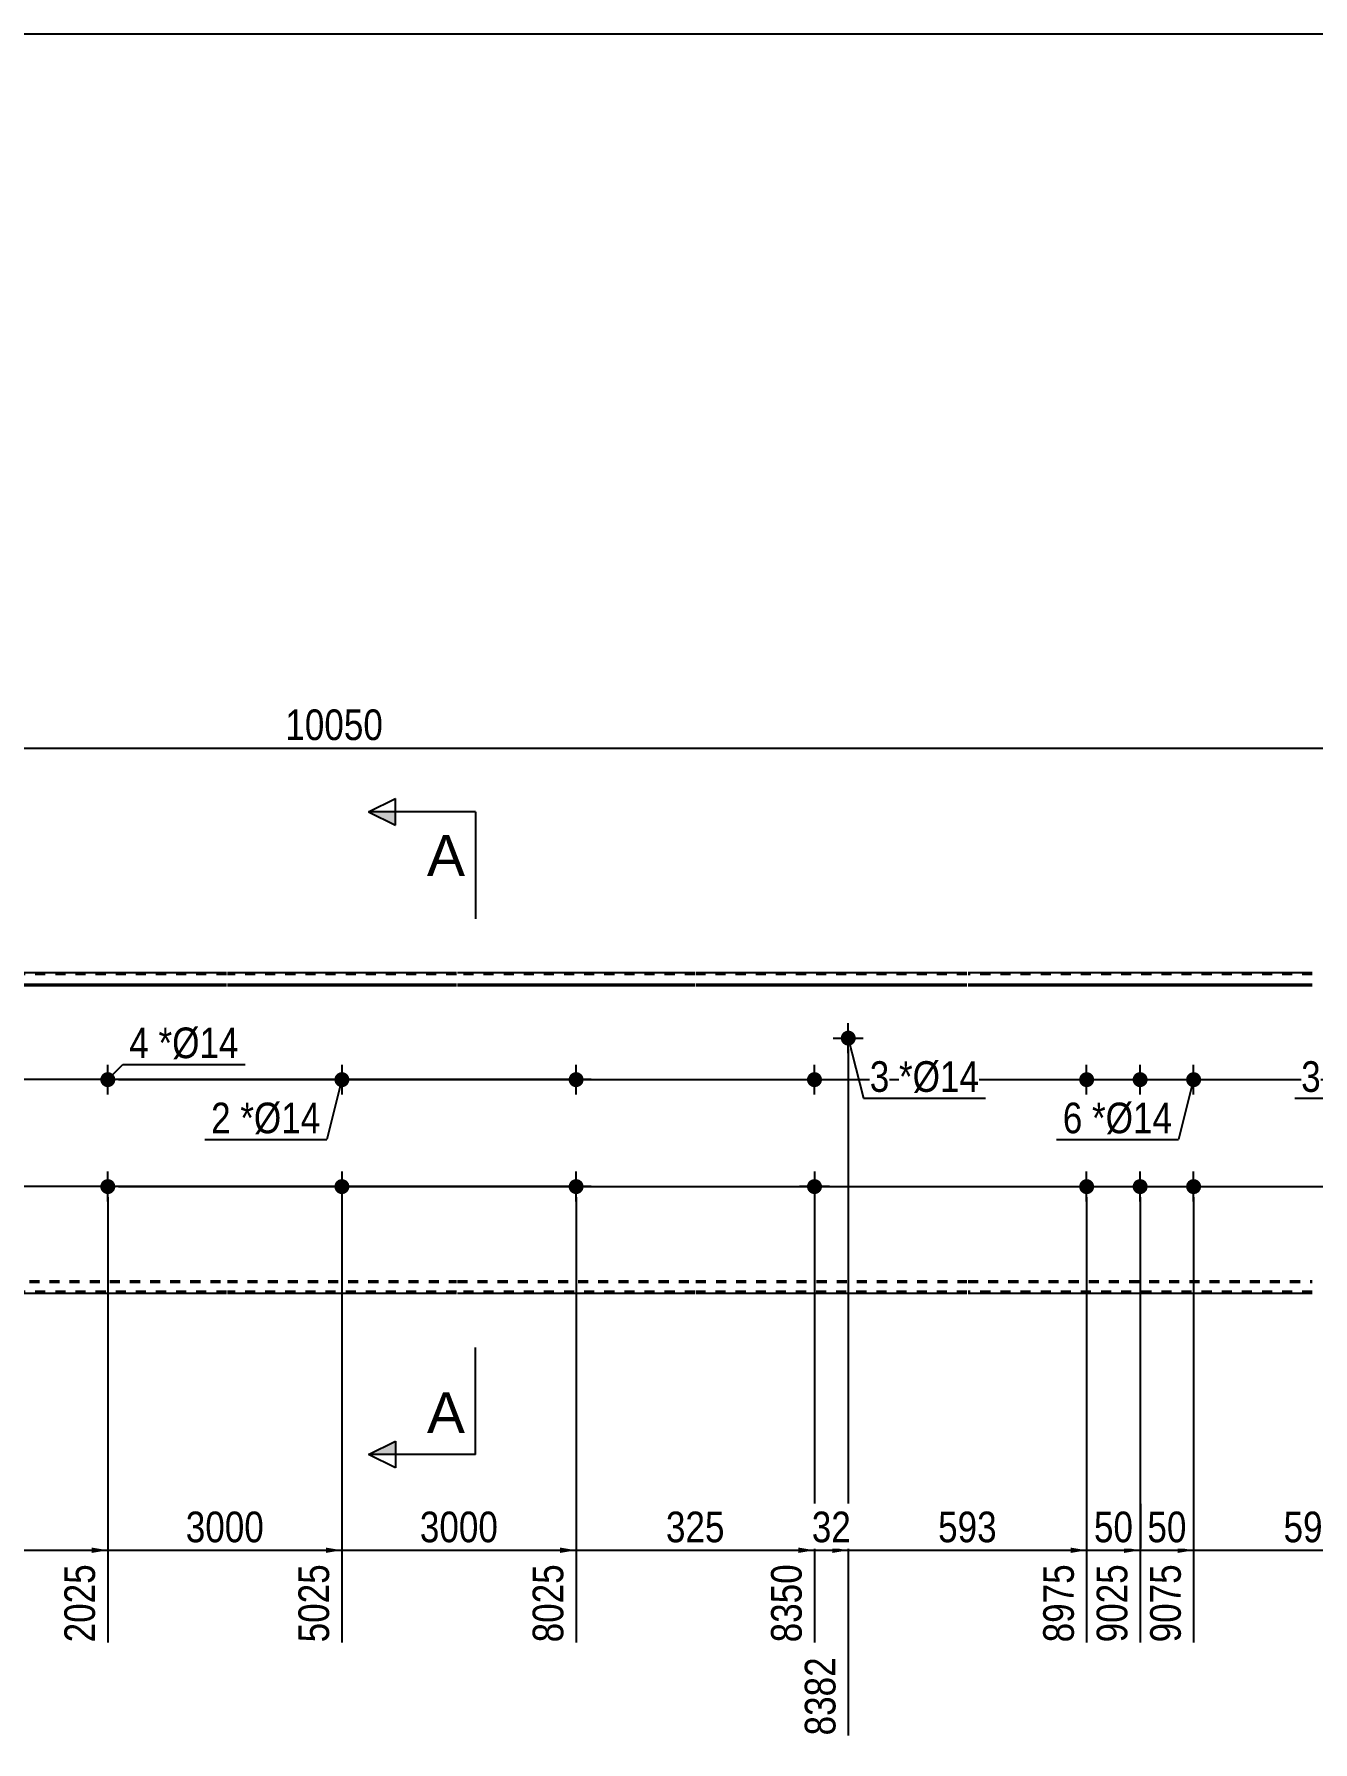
# Model space of a CAD drawing. Header units: millimetres. Extents: x -71 to 331, y -174 to 103.
# Drawn here: x 102.6 to 222.1, y -56.9 to 102.8 of the extents above; entities that cross this region are included whole.
import ezdxf

# ---------------------------------------------------------------- set-up
doc = ezdxf.new("R2010")
doc.units = ezdxf.units.MM
doc.linetypes.add('DXK_LINE_DOT1', pattern=[1.8814, 0.9407, -0.9407])
doc.styles.add('Arial', font='ARIAL.TTF', dxfattribs={"height": 0.2})
doc.styles.add('Arial Narrow', font='ARIALN.TTF', dxfattribs={"height": 0.2})

# ---------------------------------------------------------------- blocks, each defined once
blk = doc.blocks.new('Unknown-627191505-2135')
at = {"color": 5, "linetype": 'Continuous'}
blk.add_line((331.25, 102.75), (-68.75, 102.75), dxfattribs=at)
blk = doc.blocks.new('Bolt-627191505-1223 - 1203')
at = {"linetype": 'Continuous'}
blk.add_hatch(color=3, dxfattribs=at).paths.add_polyline_path([(177.98, 8.88, -1), (179.38, 8.88, -1)])
at = {"color": 3, "linetype": 'Continuous'}
for p, q in [((178.68, 7.48), (178.68, 10.28)), ((177.28, 8.88), (180.08, 8.88))]:
    blk.add_line(p, q, dxfattribs=at)
blk = doc.blocks.new('Part-627191505-1218 - 1203')
at = {"color": 2, "linetype": 'Continuous'}
for p, q in [((120.53, 15), (98.34, 15)), ((142.03, 15), (120.63, 15)), ((164.33, 15), (142.13, 15)), ((189.78, 15), (164.43, 15)), ((222.07, 15), (189.88, 15)), ((98.34, 13.94), (120.53, 13.94)), ((98.34, 13.81), (120.53, 13.81)), ((120.63, 13.94), (142.03, 13.94)), ((120.63, 13.81), (142.03, 13.81)), ((142.13, 13.94), (164.33, 13.94)), ((142.13, 13.81), (164.33, 13.81)), ((164.43, 13.94), (189.78, 13.94)), ((164.43, 13.81), (189.78, 13.81)), ((189.88, 13.94), (222.07, 13.94)), ((189.88, 13.81), (222.07, 13.81)), ((120.53, -15), (98.34, -15)), ((142.03, -15), (120.63, -15)), ((164.33, -15), (142.13, -15)), ((189.78, -15), (164.43, -15)), ((222.07, -15), (189.88, -15))]:
    blk.add_line(p, q, dxfattribs=at)
at = {"color": 7, "linetype": 'DXK_LINE_DOT1'}
for p, q in [((120.53, 14.82), (98.34, 14.82)), ((142.03, 14.82), (120.63, 14.82)), ((164.33, 14.82), (142.13, 14.82)), ((189.78, 14.82), (164.43, 14.82)), ((222.07, 14.82), (189.88, 14.82)), ((98.34, -13.81), (120.53, -13.81)), ((98.34, -13.94), (120.53, -13.94)), ((120.63, -13.81), (142.03, -13.81)), ((120.63, -13.94), (142.03, -13.94)), ((142.13, -13.81), (164.33, -13.81)), ((142.13, -13.94), (164.33, -13.94)), ((164.43, -13.81), (189.78, -13.81)), ((164.43, -13.94), (189.78, -13.94)), ((189.88, -13.81), (222.07, -13.81)), ((189.88, -13.94), (222.07, -13.94)), ((120.53, -14.82), (98.34, -14.82)), ((142.03, -14.82), (120.63, -14.82)), ((164.33, -14.82), (142.13, -14.82)), ((189.78, -14.82), (164.43, -14.82)), ((222.07, -14.82), (189.88, -14.82))]:
    blk.add_line(p, q, dxfattribs=at)
blk = doc.blocks.new('Bolt-627191505-1219 - 1203')
at = {"linetype": 'Continuous'}
for points in [[(200.27, 5, -1), (201.67, 5, -1)], [(205.27, 5, -1), (206.67, 5, -1)], [(210.27, 5, -1), (211.67, 5, -1)], [(200.27, -5, -1), (201.67, -5, -1)], [(205.27, -5, -1), (206.67, -5, -1)], [(210.27, -5, -1), (211.67, -5, -1)]]:
    blk.add_hatch(color=3, dxfattribs=at).paths.add_polyline_path(points)
at = {"color": 3, "linetype": 'Continuous'}
for p, q in [((200.97, 3.6), (200.97, 6.4)), ((205.97, 3.6), (205.97, 6.4)), ((210.97, 3.6), (210.97, 6.4)), ((199.57, 5), (202.37, 5)), ((204.57, 5), (207.37, 5)), ((209.57, 5), (212.37, 5)), ((200.97, -6.4), (200.97, -3.6)), ((205.97, -6.4), (205.97, -3.6)), ((210.97, -6.4), (210.97, -3.6)), ((199.57, -5), (202.37, -5)), ((204.57, -5), (207.37, -5)), ((209.57, -5), (212.37, -5))]:
    blk.add_line(p, q, dxfattribs=at)
blk = doc.blocks.new('Bolt-627191505-1220 - 1203')
at = {"linetype": 'Continuous'}
blk.add_hatch(color=3, dxfattribs=at).paths.add_polyline_path([(176.22, -5, -1), (174.82, -5, -1)])
at = {"color": 3, "linetype": 'Continuous'}
for p, q in [((175.52, -3.6), (175.52, -6.4)), ((176.92, -5), (174.12, -5))]:
    blk.add_line(p, q, dxfattribs=at)
blk = doc.blocks.new('Bolt-627191505-1221 - 1203')
at = {"linetype": 'Continuous'}
blk.add_hatch(color=3, dxfattribs=at).paths.add_polyline_path([(174.82, 5, -1), (176.22, 5, -1)])
at = {"color": 3, "linetype": 'Continuous'}
for p, q in [((175.52, 3.6), (175.52, 6.4)), ((174.12, 5), (176.92, 5))]:
    blk.add_line(p, q, dxfattribs=at)
blk = doc.blocks.new('Bolt-627191505-1229 - 1203')
at = {"linetype": 'Continuous'}
for points in [[(132.03, 5, -1), (130.63, 5, -1)], [(132.03, -5, -1), (130.63, -5, -1)]]:
    blk.add_hatch(color=3, dxfattribs=at).paths.add_polyline_path(points)
at = {"color": 3, "linetype": 'Continuous'}
for p, q in [((131.33, 6.4), (131.33, 3.6)), ((132.73, 5), (129.93, 5)), ((131.33, -3.6), (131.33, -6.4)), ((132.73, -5), (129.93, -5))]:
    blk.add_line(p, q, dxfattribs=at)
blk = doc.blocks.new('Bolt-627191505-1232 - 1203')
at = {"linetype": 'Continuous'}
for points in [[(1.8, 5, -1), (3.2, 5, -1)], [(108.74, 5, -1), (110.14, 5, -1)]]:
    blk.add_hatch(color=3, dxfattribs=at).paths.add_polyline_path(points)
at = {"color": 3, "linetype": 'Continuous'}
for p, q in [((2.5, 3.6), (2.5, 6.4)), ((109.44, 3.6), (109.44, 6.4)), ((3.9, 5), (1.1, 5)), ((110.84, 5), (108.04, 5))]:
    blk.add_line(p, q, dxfattribs=at)
blk = doc.blocks.new('Bolt-627191505-1233 - 1203')
at = {"linetype": 'Continuous'}
for points in [[(1.8, -5, -1), (3.2, -5, -1)], [(108.74, -5, -1), (110.14, -5, -1)]]:
    blk.add_hatch(color=3, dxfattribs=at).paths.add_polyline_path(points)
at = {"color": 3, "linetype": 'Continuous'}
for p, q in [((2.5, -6.4), (2.5, -3.6)), ((109.44, -6.4), (109.44, -3.6)), ((3.9, -5), (1.1, -5)), ((110.84, -5), (108.04, -5))]:
    blk.add_line(p, q, dxfattribs=at)
blk = doc.blocks.new('Bolt-627191505-1236 - 1203')
at = {"linetype": 'Continuous'}
for points in [[(152.53, 5, -1), (153.93, 5, -1)], [(258.02, 5, -1), (259.42, 5, -1)]]:
    blk.add_hatch(color=3, dxfattribs=at).paths.add_polyline_path(points)
at = {"color": 3, "linetype": 'Continuous'}
for p, q in [((153.23, 3.6), (153.23, 6.4)), ((258.72, 3.6), (258.72, 6.4)), ((154.63, 5), (151.83, 5)), ((260.12, 5), (257.32, 5))]:
    blk.add_line(p, q, dxfattribs=at)
blk = doc.blocks.new('Bolt-627191505-1237 - 1203')
at = {"linetype": 'Continuous'}
for points in [[(152.53, -5, -1), (153.93, -5, -1)], [(258.02, -5, -1), (259.42, -5, -1)]]:
    blk.add_hatch(color=3, dxfattribs=at).paths.add_polyline_path(points)
at = {"color": 3, "linetype": 'Continuous'}
for p, q in [((153.23, -6.4), (153.23, -3.6)), ((258.72, -6.4), (258.72, -3.6)), ((154.63, -5), (151.83, -5)), ((260.12, -5), (257.32, -5))]:
    blk.add_line(p, q, dxfattribs=at)
blk = doc.blocks.new('StraightDimension-627191505-1289 - 1203')
at = {"linetype": 'Continuous'}
blk.add_hatch(color=7, dxfattribs=at).paths.add_polyline_path([(151.73, -38.75), (153.23, -39), (151.73, -39.25)])
at = {"color": 7, "linetype": 'Continuous'}
for p, q in [((131.33, -6), (131.33, -47.61)), ((153.23, -6), (153.23, -47.61)), ((131.33, -39), (153.23, -39))]:
    blk.add_line(p, q, dxfattribs=at)
at = {"color": 0}
blk.add_wipeout([(146.54, -38.85), (146.54, -34.65), (138.02, -34.65), (138.02, -38.85)], dxfattribs=at)
at = {"color": 0, "linetype": 'Continuous'}
blk.add_wipeout([(152.63, -39.7), (148.43, -39.7), (148.43, -48.21), (152.63, -48.21)], dxfattribs=at)
at = {"color": 3, "style": 'Arial Narrow'}
blk.add_text('3000', height=2.863, dxfattribs=at).set_placement((138.62, -38.25))
at = {"color": 3, "linetype": 'Continuous', "style": 'Arial Narrow'}
blk.add_text('8025', height=2.863, rotation=90.0002, dxfattribs=at).set_placement((152.03, -47.61))
blk = doc.blocks.new('StraightDimension-627191505-1284 - 1203')
at = {"linetype": 'Continuous'}
blk.add_hatch(color=7, dxfattribs=at).paths.add_polyline_path([(209.47, -38.75), (210.97, -39), (209.47, -39.25)])
at = {"color": 7, "linetype": 'Continuous'}
for p, q in [((205.97, -6), (205.97, -47.61)), ((210.97, -6), (210.97, -47.61)), ((205.97, -39), (210.97, -39))]:
    blk.add_line(p, q, dxfattribs=at)
at = {"color": 0}
blk.add_wipeout([(210.9, -38.85), (210.9, -34.65), (206.05, -34.65), (206.05, -38.85)], dxfattribs=at)
at = {"color": 0, "linetype": 'Continuous'}
blk.add_wipeout([(210.37, -39.7), (206.17, -39.7), (206.17, -48.21), (210.37, -48.21)], dxfattribs=at)
at = {"color": 3, "style": 'Arial Narrow'}
blk.add_text('50', height=2.863, dxfattribs=at).set_placement((206.65, -38.25))
at = {"color": 3, "linetype": 'Continuous', "style": 'Arial Narrow'}
blk.add_text('9075', height=2.863, rotation=90.0002, dxfattribs=at).set_placement((209.77, -47.61))
blk = doc.blocks.new('StraightDimension-627191505-1283 - 1203')
at = {"linetype": 'Continuous'}
blk.add_hatch(color=7, dxfattribs=at).paths.add_polyline_path([(231.77, -38.75), (233.27, -39), (231.77, -39.25)])
at = {"color": 7, "linetype": 'Continuous'}
for p, q in [((233.27, 7.88), (233.27, -47.61)), ((210.97, -6), (210.97, -47.61)), ((210.97, -39), (233.27, -39))]:
    blk.add_line(p, q, dxfattribs=at)
at = {"color": 0}
blk.add_wipeout([(225.46, -38.85), (225.46, -34.65), (218.78, -34.65), (218.78, -38.85)], dxfattribs=at)
at = {"color": 0, "linetype": 'Continuous'}
blk.add_wipeout([(232.67, -39.7), (228.47, -39.7), (228.47, -48.21), (232.67, -48.21)], dxfattribs=at)
at = {"color": 3, "style": 'Arial Narrow'}
blk.add_text('593', height=2.863, dxfattribs=at).set_placement((219.38, -38.25))
at = {"color": 3, "linetype": 'Continuous', "style": 'Arial Narrow'}
blk.add_text('9668', height=2.863, rotation=90.0002, dxfattribs=at).set_placement((232.07, -47.61))
blk = doc.blocks.new('StraightDimension-627191505-1421 - 1203')
at = {"color": 7, "linetype": 'Continuous'}
blk.add_line((0, 36), (261.22, 36), dxfattribs=at)
at = {"color": 0}
blk.add_wipeout([(135.78, 36.15), (135.78, 40.35), (125.44, 40.35), (125.44, 36.15)], dxfattribs=at)
at = {"color": 3, "style": 'Arial Narrow'}
blk.add_text('10050', height=2.863, dxfattribs=at).set_placement((126.04, 36.75))
blk = doc.blocks.new('StraightDimension-627191505-1291 - 1203')
at = {"linetype": 'Continuous'}
blk.add_hatch(color=7, dxfattribs=at).paths.add_polyline_path([(107.94, -38.75), (109.44, -39), (107.94, -39.25)])
at = {"color": 7, "linetype": 'Continuous'}
for p, q in [((87.14, -6), (87.14, -56.31)), ((109.44, -6), (109.44, -47.61)), ((87.14, -39), (109.44, -39))]:
    blk.add_line(p, q, dxfattribs=at)
at = {"color": 0}
blk.add_wipeout([(101.63, -38.85), (101.63, -34.65), (94.95, -34.65), (94.95, -38.85)], dxfattribs=at)
at = {"color": 0, "linetype": 'Continuous'}
blk.add_wipeout([(108.84, -39.7), (104.64, -39.7), (104.64, -48.21), (108.84, -48.21)], dxfattribs=at)
at = {"color": 3, "style": 'Arial Narrow'}
blk.add_text('325', height=2.863, dxfattribs=at).set_placement((95.55, -38.25))
at = {"color": 3, "linetype": 'Continuous', "style": 'Arial Narrow'}
blk.add_text('2025', height=2.863, rotation=90.0002, dxfattribs=at).set_placement((108.24, -47.61))
blk = doc.blocks.new('StraightDimension-627191505-1286 - 1203')
at = {"linetype": 'Continuous'}
blk.add_hatch(color=7, dxfattribs=at).paths.add_polyline_path([(199.47, -38.75), (200.97, -39), (199.47, -39.25)])
at = {"color": 7, "linetype": 'Continuous'}
for p, q in [((178.68, 7.88), (178.68, -56.31)), ((200.97, -6), (200.97, -47.61)), ((178.68, -39), (200.97, -39))]:
    blk.add_line(p, q, dxfattribs=at)
at = {"color": 0}
blk.add_wipeout([(193.17, -38.85), (193.17, -34.65), (186.48, -34.65), (186.48, -38.85)], dxfattribs=at)
at = {"color": 0, "linetype": 'Continuous'}
blk.add_wipeout([(200.37, -39.7), (196.17, -39.7), (196.17, -48.21), (200.37, -48.21)], dxfattribs=at)
at = {"color": 3, "style": 'Arial Narrow'}
blk.add_text('593', height=2.863, dxfattribs=at).set_placement((187.08, -38.25))
at = {"color": 3, "linetype": 'Continuous', "style": 'Arial Narrow'}
blk.add_text('8975', height=2.863, rotation=90.0002, dxfattribs=at).set_placement((199.77, -47.61))
blk = doc.blocks.new('StraightDimension-627191505-1290 - 1203')
at = {"linetype": 'Continuous'}
blk.add_hatch(color=7, dxfattribs=at).paths.add_polyline_path([(129.83, -38.75), (131.33, -39), (129.83, -39.25)])
at = {"color": 7, "linetype": 'Continuous'}
for p, q in [((109.44, -6), (109.44, -47.61)), ((131.33, -6), (131.33, -47.61)), ((109.44, -39), (131.33, -39))]:
    blk.add_line(p, q, dxfattribs=at)
at = {"color": 0}
blk.add_wipeout([(124.64, -38.85), (124.64, -34.65), (116.13, -34.65), (116.13, -38.85)], dxfattribs=at)
at = {"color": 0, "linetype": 'Continuous'}
blk.add_wipeout([(130.73, -39.7), (126.53, -39.7), (126.53, -48.21), (130.73, -48.21)], dxfattribs=at)
at = {"color": 3, "style": 'Arial Narrow'}
blk.add_text('3000', height=2.863, dxfattribs=at).set_placement((116.73, -38.25))
at = {"color": 3, "linetype": 'Continuous', "style": 'Arial Narrow'}
blk.add_text('5025', height=2.863, rotation=90.0002, dxfattribs=at).set_placement((130.13, -47.61))
blk = doc.blocks.new('StraightDimension-627191505-1288 - 1203')
at = {"linetype": 'Continuous'}
blk.add_hatch(color=7, dxfattribs=at).paths.add_polyline_path([(174.02, -38.75), (175.52, -39), (174.02, -39.25)])
at = {"color": 7, "linetype": 'Continuous'}
for p, q in [((153.23, -6), (153.23, -47.61)), ((175.52, -6), (175.52, -47.61)), ((153.23, -39), (175.52, -39))]:
    blk.add_line(p, q, dxfattribs=at)
at = {"color": 0}
blk.add_wipeout([(167.72, -38.85), (167.72, -34.65), (161.03, -34.65), (161.03, -38.85)], dxfattribs=at)
at = {"color": 0, "linetype": 'Continuous'}
blk.add_wipeout([(174.92, -39.7), (170.72, -39.7), (170.72, -48.21), (174.92, -48.21)], dxfattribs=at)
at = {"color": 3, "style": 'Arial Narrow'}
blk.add_text('325', height=2.863, dxfattribs=at).set_placement((161.63, -38.25))
at = {"color": 3, "linetype": 'Continuous', "style": 'Arial Narrow'}
blk.add_text('8350', height=2.863, rotation=90.0002, dxfattribs=at).set_placement((174.32, -47.61))
blk = doc.blocks.new('StraightDimension-627191505-1285 - 1203')
at = {"linetype": 'Continuous'}
blk.add_hatch(color=7, dxfattribs=at).paths.add_polyline_path([(204.47, -38.75), (205.97, -39), (204.47, -39.25)])
at = {"color": 7, "linetype": 'Continuous'}
for p, q in [((200.97, -6), (200.97, -47.61)), ((205.97, -6), (205.97, -47.61)), ((200.97, -39), (205.97, -39))]:
    blk.add_line(p, q, dxfattribs=at)
at = {"color": 0}
blk.add_wipeout([(205.9, -38.85), (205.9, -34.65), (201.05, -34.65), (201.05, -38.85)], dxfattribs=at)
at = {"color": 0, "linetype": 'Continuous'}
blk.add_wipeout([(205.37, -39.7), (201.17, -39.7), (201.17, -48.21), (205.37, -48.21)], dxfattribs=at)
at = {"color": 3, "style": 'Arial Narrow'}
blk.add_text('50', height=2.863, dxfattribs=at).set_placement((201.65, -38.25))
at = {"color": 3, "linetype": 'Continuous', "style": 'Arial Narrow'}
blk.add_text('9025', height=2.863, rotation=90.0002, dxfattribs=at).set_placement((204.77, -47.61))
blk = doc.blocks.new('StraightDimension-627191505-1379 - 1203')
at = {"linetype": 'Continuous'}
for points in [[(272.75, 3.5), (273, 5), (273.25, 3.5)], [(273.25, -3.5), (273, -5), (272.75, -3.5)]]:
    blk.add_hatch(color=7, dxfattribs=at).paths.add_polyline_path(points)
at = {"color": 7, "linetype": 'Continuous'}
for p, q in [((110.44, 5), (275.4, 5)), ((273, -5), (273, 5)), ((110.44, -5), (275.4, -5))]:
    blk.add_line(p, q, dxfattribs=at)
at = {"color": 0}
blk.add_wipeout([(272.85, 3.34), (268.65, 3.34), (268.65, -3.34), (272.85, -3.34)], dxfattribs=at)
at = {"color": 3, "style": 'Arial Narrow'}
blk.add_text('100', height=2.863, rotation=90.0002, dxfattribs=at).set_placement((272.25, -2.74))
blk = doc.blocks.new('StraightDimension-627191505-1404 - 1203')
at = {"linetype": 'Continuous'}
for points in [[(-12.25, -6.5), (-12, -5), (-11.75, -6.5)], [(-11.75, -13.5), (-12, -15), (-12.25, -13.5)]]:
    blk.add_hatch(color=7, dxfattribs=at).paths.add_polyline_path(points)
at = {"color": 7, "linetype": 'Continuous'}
for p, q in [((152.23, -5), (-14.25, -5)), ((-12, -15), (-12, -5)), ((-1, -15), (-14.25, -15))]:
    blk.add_line(p, q, dxfattribs=at)
at = {"color": 0}
blk.add_wipeout([(-12.15, -6.66), (-16.35, -6.66), (-16.35, -13.34), (-12.15, -13.34)], dxfattribs=at)
at = {"color": 3, "style": 'Arial Narrow'}
blk.add_text('100', height=2.863, rotation=90.0002, dxfattribs=at).set_placement((-12.75, -12.74))
blk = doc.blocks.new('StraightDimension-627191505-1287 - 1203')
at = {"linetype": 'Continuous'}
blk.add_hatch(color=7, dxfattribs=at).paths.add_polyline_path([(177.18, -38.75), (178.68, -39), (177.18, -39.25)])
at = {"color": 7, "linetype": 'Continuous'}
for p, q in [((178.68, 7.88), (178.68, -56.31)), ((175.52, -6), (175.52, -47.61)), ((175.52, -39), (178.68, -39))]:
    blk.add_line(p, q, dxfattribs=at)
at = {"color": 0}
blk.add_wipeout([(179.53, -38.85), (179.53, -34.65), (174.67, -34.65), (174.67, -38.85)], dxfattribs=at)
at = {"color": 0, "linetype": 'Continuous'}
blk.add_wipeout([(178.08, -48.4), (173.88, -48.4), (173.88, -56.91), (178.08, -56.91)], dxfattribs=at)
at = {"color": 3, "style": 'Arial Narrow'}
blk.add_text('32', height=2.863, dxfattribs=at).set_placement((175.27, -38.25))
at = {"color": 3, "linetype": 'Continuous', "style": 'Arial Narrow'}
blk.add_text('8382', height=2.863, rotation=90.0002, dxfattribs=at).set_placement((177.48, -56.31))
blk = doc.blocks.new('StraightDimension-627191505-1378 - 1203')
at = {"linetype": 'Continuous'}
for points in [[(272.75, 7.38), (273, 8.88), (273.25, 7.38)], [(273.25, 6.5), (273, 5), (272.75, 6.5)]]:
    blk.add_hatch(color=7, dxfattribs=at).paths.add_polyline_path(points)
at = {"color": 7, "linetype": 'Continuous'}
for p, q in [((234.27, 8.88), (275.4, 8.88)), ((273, 5), (273, 8.88)), ((110.44, 5), (275.4, 5))]:
    blk.add_line(p, q, dxfattribs=at)
at = {"color": 0}
blk.add_wipeout([(272.85, 9.37), (268.65, 9.37), (268.65, 4.51), (272.85, 4.51)], dxfattribs=at)
at = {"color": 3, "style": 'Arial Narrow'}
blk.add_text('39', height=2.863, rotation=90.0002, dxfattribs=at).set_placement((272.25, 5.11))
blk = doc.blocks.new('StraightDimension-627191505-1380 - 1203')
at = {"linetype": 'Continuous'}
for points in [[(272.75, -6.5), (273, -5), (273.25, -6.5)], [(273.25, -13.5), (273, -15), (272.75, -13.5)]]:
    blk.add_hatch(color=7, dxfattribs=at).paths.add_polyline_path(points)
at = {"color": 7, "linetype": 'Continuous'}
for p, q in [((110.44, -5), (275.4, -5)), ((273, -15), (273, -5)), ((262.22, -15), (275.4, -15))]:
    blk.add_line(p, q, dxfattribs=at)
at = {"color": 0}
blk.add_wipeout([(272.85, -6.66), (268.65, -6.66), (268.65, -13.34), (272.85, -13.34)], dxfattribs=at)
at = {"color": 3, "style": 'Arial Narrow'}
blk.add_text('100', height=2.863, rotation=90.0002, dxfattribs=at).set_placement((272.25, -12.74))
blk = doc.blocks.new('StraightDimension-627191505-1402 - 1203')
at = {"linetype": 'Continuous'}
for points in [[(-12.25, 6.65), (-12, 8.15), (-11.75, 6.65)], [(-11.75, 6.5), (-12, 5), (-12.25, 6.5)]]:
    blk.add_hatch(color=7, dxfattribs=at).paths.add_polyline_path(points)
at = {"color": 7, "linetype": 'Continuous'}
for p, q in [((27.67, 8.15), (-14.25, 8.15)), ((-12, 5), (-12, 8.15)), ((152.23, 5), (-14.25, 5))]:
    blk.add_line(p, q, dxfattribs=at)
at = {"color": 0}
blk.add_wipeout([(-12.15, 9.01), (-16.35, 9.01), (-16.35, 4.15), (-12.15, 4.15)], dxfattribs=at)
at = {"color": 3, "style": 'Arial Narrow'}
blk.add_text('32', height=2.863, rotation=90.0002, dxfattribs=at).set_placement((-12.75, 4.75))
blk = doc.blocks.new('StraightDimension-627191505-1403 - 1203')
at = {"linetype": 'Continuous'}
for points in [[(-12.25, 3.5), (-12, 5), (-11.75, 3.5)], [(-11.75, -3.5), (-12, -5), (-12.25, -3.5)]]:
    blk.add_hatch(color=7, dxfattribs=at).paths.add_polyline_path(points)
at = {"color": 7, "linetype": 'Continuous'}
for p, q in [((152.23, 5), (-14.25, 5)), ((-12, -5), (-12, 5)), ((152.23, -5), (-14.25, -5))]:
    blk.add_line(p, q, dxfattribs=at)
at = {"color": 0}
blk.add_wipeout([(-12.15, 3.34), (-16.35, 3.34), (-16.35, -3.34), (-12.15, -3.34)], dxfattribs=at)
at = {"color": 3, "style": 'Arial Narrow'}
blk.add_text('100', height=2.863, rotation=90.0002, dxfattribs=at).set_placement((-12.75, -2.74))
blk = doc.blocks.new('SectionMark-627191505-1278 - 1203')
at = {"linetype": 'Continuous'}
for points in [[(136.33, 30.05), (136.33, 28.8), (133.83, 30.05)], [(136.33, -28.8), (136.33, -30.05), (133.83, -30.05)]]:
    blk.add_hatch(color=30, dxfattribs=at).paths.add_polyline_path(points)
at = {"color": 30, "linetype": 'Continuous'}
for p, q in [((133.83, 30.05), (136.33, 31.3)), ((136.33, 28.8), (136.33, 31.3)), ((143.83, 30.05), (133.83, 30.05)), ((133.83, 30.05), (136.33, 28.8)), ((143.83, 30.05), (143.83, 20.05)), ((143.83, -30.05), (143.83, -20.05)), ((133.83, -30.05), (136.33, -28.8)), ((143.83, -30.05), (133.83, -30.05)), ((136.33, -31.3), (133.83, -30.05)), ((136.33, -28.8), (136.33, -31.3))]:
    blk.add_line(p, q, dxfattribs=at)
at = {"color": 0, "linetype": 'Continuous'}
for points in [[(142.83, 24.05), (142.83, 28.05), (139.28, 28.05), (139.28, 24.05)], [(142.83, -28.05), (142.83, -24.05), (139.28, -24.05), (139.28, -28.05)]]:
    blk.add_wipeout(points, dxfattribs=at)
at = {"color": 96, "linetype": 'Continuous', "style": 'Arial'}
for p in [(139.28, 24.05), (139.28, -28.05)]:
    blk.add_text('A', height=3.82, dxfattribs=at).set_placement(p)
blk = doc.blocks.new('MarkSet-627191505-1436 - 1203')
at = {"color": 0}
for points in [[(182.52, 3.86), (182.52, 6.86), (180.69, 6.86), (180.69, 3.86)], [(184.7, 3.86), (184.7, 6.86), (183.42, 6.86), (183.42, 3.86)]]:
    blk.add_wipeout(points, dxfattribs=at)
for points in [[(182.52, 3.86), (182.52, 6.86), (180.69, 6.86), (180.69, 3.86)], [(184.7, 3.86), (184.7, 6.86), (183.42, 6.86), (183.42, 3.86)]]:
    blk.add_wipeout(points, dxfattribs=at)
at = {"color": 7, "linetype": 'Continuous'}
blk.add_line((178.68, 8.88), (180.09, 3.26), dxfattribs=at)
at = {"color": 3, "style": 'Arial Narrow'}
blk.add_text('3', height=2.86, dxfattribs=at).set_placement((180.69, 3.86))
at = {"color": 0}
blk.add_wipeout([(190.91, 3.86), (190.91, 6.86), (184.7, 6.86), (184.7, 3.86)], dxfattribs=at)
blk.add_wipeout([(190.91, 3.86), (190.91, 6.86), (184.7, 6.86), (184.7, 3.86)], dxfattribs=at)
at = {"color": 7, "linetype": 'Continuous'}
blk.add_line((180.09, 3.26), (191.51, 3.26), dxfattribs=at)
at = {"color": 3, "style": 'Arial Narrow'}
for s, height, p in [('*', 2.86, (183.42, 3.86)), ('Ø14', 2.863, (184.7, 3.86))]:
    blk.add_text(s, height=height, dxfattribs=at).set_placement(p)
blk = doc.blocks.new('MarkSet-627191505-1443 - 1203')
at = {"color": 0}
for points in [[(222.86, 3.86), (222.86, 6.86), (221.03, 6.86), (221.03, 3.86)], [(225.04, 3.86), (225.04, 6.86), (223.76, 6.86), (223.76, 3.86)]]:
    blk.add_wipeout(points, dxfattribs=at)
for points in [[(222.86, 3.86), (222.86, 6.86), (221.03, 6.86), (221.03, 3.86)], [(225.04, 3.86), (225.04, 6.86), (223.76, 6.86), (223.76, 3.86)]]:
    blk.add_wipeout(points, dxfattribs=at)
at = {"color": 3, "style": 'Arial Narrow'}
blk.add_text('3', height=2.86, dxfattribs=at).set_placement((221.03, 3.86))
at = {"color": 0}
blk.add_wipeout([(231.25, 3.86), (231.25, 6.86), (225.04, 6.86), (225.04, 3.86)], dxfattribs=at)
blk.add_wipeout([(231.25, 3.86), (231.25, 6.86), (225.04, 6.86), (225.04, 3.86)], dxfattribs=at)
at = {"color": 7, "linetype": 'Continuous'}
for p in [(233.27, 8.88), (220.43, 3.26)]:
    blk.add_line(p, (231.85, 3.26), dxfattribs=at)
at = {"color": 3, "style": 'Arial Narrow'}
for s, height, p in [('*', 2.86, (223.76, 3.86)), ('Ø14', 2.863, (225.04, 3.86))]:
    blk.add_text(s, height=height, dxfattribs=at).set_placement(p)
blk = doc.blocks.new('MarkSet-627191505-1463 - 1203')
at = {"color": 0}
for points in [[(113.28, 7.01), (113.28, 10.01), (111.45, 10.01), (111.45, 7.01)], [(115.46, 7.01), (115.46, 10.01), (114.18, 10.01), (114.18, 7.01)]]:
    blk.add_wipeout(points, dxfattribs=at)
for points in [[(113.28, 7.01), (113.28, 10.01), (111.45, 10.01), (111.45, 7.01)], [(115.46, 7.01), (115.46, 10.01), (114.18, 10.01), (114.18, 7.01)]]:
    blk.add_wipeout(points, dxfattribs=at)
at = {"color": 7, "linetype": 'Continuous'}
blk.add_line((109.44, 5), (110.85, 6.41), dxfattribs=at)
at = {"color": 3, "style": 'Arial Narrow'}
blk.add_text('4', height=2.86, dxfattribs=at).set_placement((111.45, 7.01))
at = {"color": 0}
blk.add_wipeout([(121.67, 7.01), (121.67, 10.01), (115.46, 10.01), (115.46, 7.01)], dxfattribs=at)
blk.add_wipeout([(121.67, 7.01), (121.67, 10.01), (115.46, 10.01), (115.46, 7.01)], dxfattribs=at)
at = {"color": 7, "linetype": 'Continuous'}
blk.add_line((110.85, 6.41), (122.27, 6.41), dxfattribs=at)
at = {"color": 3, "style": 'Arial Narrow'}
for s, height, p in [('*', 2.86, (114.18, 7.01)), ('Ø14', 2.863, (115.46, 7.01))]:
    blk.add_text(s, height=height, dxfattribs=at).set_placement(p)
blk = doc.blocks.new('Mark-627191505-1471 - 1203')
at = {"color": 0}
for points in [[(200.57, -0.01), (200.57, 2.99), (198.74, 2.99), (198.74, -0.01)], [(202.75, -0.01), (202.75, 2.99), (201.47, 2.99), (201.47, -0.01)]]:
    blk.add_wipeout(points, dxfattribs=at)
for points in [[(200.57, -0.01), (200.57, 2.99), (198.74, 2.99), (198.74, -0.01)], [(202.75, -0.01), (202.75, 2.99), (201.47, 2.99), (201.47, -0.01)]]:
    blk.add_wipeout(points, dxfattribs=at)
at = {"color": 3, "style": 'Arial Narrow'}
blk.add_text('6', height=2.86, dxfattribs=at).set_placement((198.74, -0.01))
at = {"color": 0}
blk.add_wipeout([(208.96, -0.01), (208.96, 2.99), (202.75, 2.99), (202.75, -0.01)], dxfattribs=at)
blk.add_wipeout([(208.96, -0.01), (208.96, 2.99), (202.75, 2.99), (202.75, -0.01)], dxfattribs=at)
at = {"color": 7, "linetype": 'Continuous'}
for p in [(210.97, 5), (198.14, -0.61)]:
    blk.add_line(p, (209.56, -0.61), dxfattribs=at)
at = {"color": 3, "style": 'Arial Narrow'}
for s, height, p in [('*', 2.86, (201.47, -0.01)), ('Ø14', 2.863, (202.75, -0.01))]:
    blk.add_text(s, height=height, dxfattribs=at).set_placement(p)
blk = doc.blocks.new('Mark-627191505-1473 - 1203')
at = {"color": 0}
for points in [[(120.93, -0.01), (120.93, 2.99), (119.1, 2.99), (119.1, -0.01)], [(123.1, -0.01), (123.1, 2.99), (121.83, 2.99), (121.83, -0.01)]]:
    blk.add_wipeout(points, dxfattribs=at)
for points in [[(120.93, -0.01), (120.93, 2.99), (119.1, 2.99), (119.1, -0.01)], [(123.1, -0.01), (123.1, 2.99), (121.83, 2.99), (121.83, -0.01)]]:
    blk.add_wipeout(points, dxfattribs=at)
at = {"color": 3, "style": 'Arial Narrow'}
blk.add_text('2', height=2.86, dxfattribs=at).set_placement((119.1, -0.01))
at = {"color": 0}
blk.add_wipeout([(129.32, -0.01), (129.32, 2.99), (123.1, 2.99), (123.1, -0.01)], dxfattribs=at)
blk.add_wipeout([(129.32, -0.01), (129.32, 2.99), (123.1, 2.99), (123.1, -0.01)], dxfattribs=at)
at = {"color": 7, "linetype": 'Continuous'}
for p in [(131.33, 5), (118.5, -0.61)]:
    blk.add_line(p, (129.92, -0.61), dxfattribs=at)
at = {"color": 3, "style": 'Arial Narrow'}
for s, height, p in [('*', 2.86, (121.83, -0.01)), ('Ø14', 2.863, (123.1, -0.01))]:
    blk.add_text(s, height=height, dxfattribs=at).set_placement(p)

msp = doc.modelspace()

# ---------------------------------------------------------------- block references
for name in ['Unknown-627191505-2135', 'Part-627191505-1218 - 1203', 'Bolt-627191505-1223 - 1203', 'Bolt-627191505-1232 - 1203', 'Bolt-627191505-1229 - 1203', 'Bolt-627191505-1236 - 1203', 'Bolt-627191505-1221 - 1203', 'Bolt-627191505-1219 - 1203', 'Bolt-627191505-1233 - 1203', 'Bolt-627191505-1237 - 1203', 'Bolt-627191505-1220 - 1203']:
    msp.add_blockref(name, (0, 0))

# ---------------------------------------------------------------- next in the draw order: block references
for name in ['StraightDimension-627191505-1421 - 1203', 'StraightDimension-627191505-1286 - 1203', 'StraightDimension-627191505-1291 - 1203', 'StraightDimension-627191505-1289 - 1203', 'StraightDimension-627191505-1284 - 1203']:
    msp.add_blockref(name, (0, 0))

# ---------------------------------------------------------------- next in the draw order: block references
for name in ['StraightDimension-627191505-1283 - 1203', 'StraightDimension-627191505-1290 - 1203', 'StraightDimension-627191505-1288 - 1203', 'StraightDimension-627191505-1285 - 1203']:
    msp.add_blockref(name, (0, 0))

# ---------------------------------------------------------------- next in the draw order: block references
msp.add_blockref('StraightDimension-627191505-1379 - 1203', (0, 0))

# ---------------------------------------------------------------- next in the draw order: block references
for name in ['StraightDimension-627191505-1287 - 1203', 'StraightDimension-627191505-1404 - 1203']:
    msp.add_blockref(name, (0, 0))

# ---------------------------------------------------------------- next in the draw order: block references
for name in ['StraightDimension-627191505-1378 - 1203', 'StraightDimension-627191505-1380 - 1203']:
    msp.add_blockref(name, (0, 0))

# ---------------------------------------------------------------- next in the draw order: block references
for name in ['StraightDimension-627191505-1402 - 1203', 'MarkSet-627191505-1436 - 1203', 'MarkSet-627191505-1443 - 1203', 'Mark-627191505-1471 - 1203']:
    msp.add_blockref(name, (0, 0))

# ---------------------------------------------------------------- next in the draw order: block references
msp.add_blockref('StraightDimension-627191505-1403 - 1203', (0, 0))

# ---------------------------------------------------------------- next in the draw order: block references
for name in ['SectionMark-627191505-1278 - 1203', 'MarkSet-627191505-1463 - 1203']:
    msp.add_blockref(name, (0, 0))

# ---------------------------------------------------------------- next in the draw order: block references
msp.add_blockref('Mark-627191505-1473 - 1203', (0, 0))

doc.saveas('drawing.dxf')
